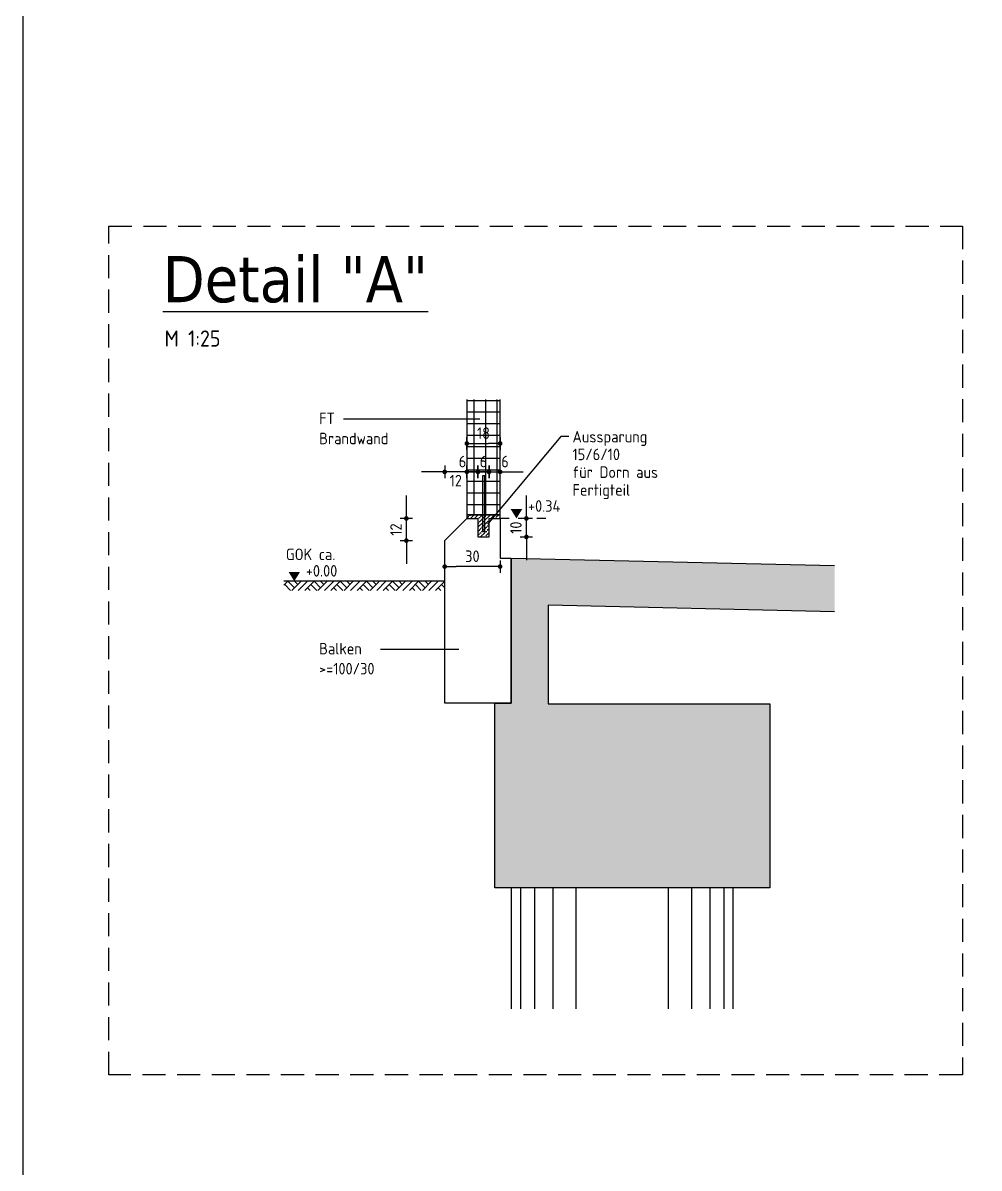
# Model space of a CAD drawing. Extents: x -17 to 300, y 24 to 138.
# Drawn here: x 231.63 to 241.98, y 116.65 to 129.05 of the extents above; entities that cross this region are included whole.
import ezdxf

# ---------------------------------------------------------------- set-up
doc = ezdxf.new("R2010")
doc.units = 0
doc.header["$LTSCALE"] = 0.5
doc.header["$MEASUREMENT"] = 0
doc.header["$PDMODE"] = 2
for name, pattern in [('AUSGEZOGEN', [1000.01, 1000, 0.01]), ('DOT', [0.175, 0.05, -0.125]), ('STRICHLINIE', [0.75, 0.5, -0.25])]:
    doc.linetypes.add(name, pattern=pattern)
doc.layers.get('Defpoints').update_dxf_attribs({"linetype": 'CONTINUOUS'})
doc.layers.add('ANSICHTSFENSTER', color=7, linetype='CONTINUOUS', plot=False)
for name, color, linetype in [('BET-SCHN', 6, 'CONTINUOUS'), ('BETON', 7, 'CONTINUOUS'), ('DETAIL', 7, 'CONTINUOUS'), ('koten', 7, 'CONTINUOUS'), ('Magerbeton', 9, 'CONTINUOUS'), ('MASSE', 7, 'CONTINUOUS'), ('SCHRAFF', 7, 'CONTINUOUS'), ('TEXT', 7, 'CONTINUOUS')]:
    doc.layers.add(name, color=color, linetype=linetype)
doc.styles.add('HELV', font='tahoma.ttf')
doc.styles.add('TXT', font='isocp.shx')
doc.dimstyles.new('DOT_I', dxfattribs={"dimscale": 0.5, "dimtxt": 0.25, "dimasz": 0.25, "dimexe": 0.1, "dimexo": 0.3, "dimgap": 0.1, "dimtad": 1, "dimdec": 3, "dimzin": 3, "dimtxsty": 'TXT', "dimblk": 'DOT', "dimblk1": 'DOT', "dimblk2": 'DOT', "dimsah": 1, "dimcen": 0.1, "dimse1": 1, "dimse2": 1, "dimazin": 0, "dimtfac": 1, "dimtdec": 4, "dimtix": 1, "dimtmove": 2, "dimatfit": 3, "dimldrblk": 'DOT', "dimfxl": 0, "dimtvp": 1, "dimtolj": 1, "dimtzin": 0, "dimarcsym": 0})

# ---------------------------------------------------------------- blocks, each defined once
blk = doc.blocks.new('DOT')
at = {"layer": 'MASSE', "color": 7, "linetype": 'Continuous'}
for p, q in [((0, 0), (-1, 0)), ((0, 0.54), (0, -0.54))]:
    blk.add_line(p, q, dxfattribs=at)
at = {"layer": 'MASSE', "color": 7, "linetype": 'Continuous', "const_width": 0.2}
blk.add_lwpolyline([(-0.1, 0, 1), (0.1, 0, 1)], format="xyb", close=True, dxfattribs=at)
blk = doc.blocks.new('*D202')
at = {"layer": 'Defpoints', "color": 0, "linetype": 'AUSGEZOGEN', "transparency": 16777216}
for p in [(235.777, 123.681), (235.777, 123.681), (235.777, 123.441)]:
    blk.add_point(p, dxfattribs=at)
at = {"layer": 'MASSE', "color": 0, "linetype": 'AUSGEZOGEN', "lineweight": -2, "transparency": 16777216}
for p, q in [((235.777, 123.806), (235.777, 123.931)), ((235.777, 123.441), (235.777, 123.681)), ((235.777, 123.316), (235.777, 123.191))]:
    blk.add_line(p, q, dxfattribs=at)
at = {"layer": 'MASSE', "color": 0, "linetype": 'AUSGEZOGEN', "lineweight": -2, "transparency": 16777216, "xscale": 0.125, "yscale": 0.125, "zscale": 0.125}
for p, rotation in [((235.777, 123.681), 270), ((235.777, 123.441), 90)]:
    blk.add_blockref('DOT', p, dxfattribs=dict(at, rotation=rotation))
at = {"layer": 'MASSE', "color": 0, "linetype": 'AUSGEZOGEN', "transparency": 16777216, "insert": (235.665, 123.561), "char_height": 0.125, "attachment_point": 5, "rotation": 90, "style": 'TXT'}
blk.add_mtext('\\A1;12', dxfattribs=at)
blk = doc.blocks.new('*D203')
at = {"layer": 'Defpoints', "color": 0, "linetype": 'AUSGEZOGEN', "transparency": 16777216}
for p in [(236.192, 124.185), (236.192, 124.185), (236.432, 124.185)]:
    blk.add_point(p, dxfattribs=at)
at = {"layer": 'MASSE', "color": 0, "linetype": 'AUSGEZOGEN', "lineweight": -2, "transparency": 16777216}
for p, q in [((236.067, 124.185), (235.942, 124.185)), ((236.432, 124.185), (236.192, 124.185)), ((236.557, 124.185), (236.682, 124.185))]:
    blk.add_line(p, q, dxfattribs=at)
at = {"layer": 'MASSE', "color": 0, "linetype": 'AUSGEZOGEN', "lineweight": -2, "transparency": 16777216, "xscale": 0.125, "yscale": 0.125, "zscale": 0.125}
blk.add_blockref('DOT', (236.192, 124.185), dxfattribs=at)
at = {"layer": 'MASSE', "color": 0, "linetype": 'AUSGEZOGEN', "lineweight": -2, "transparency": 16777216, "xscale": 0.125, "yscale": 0.125, "zscale": 0.125, "rotation": 180}
blk.add_blockref('DOT', (236.432, 124.185), dxfattribs=at)
at = {"layer": 'MASSE', "color": 0, "linetype": 'AUSGEZOGEN', "transparency": 16777216, "insert": (236.312, 124.09), "char_height": 0.125, "attachment_point": 5, "style": 'TXT'}
blk.add_mtext('\\A1;12', dxfattribs=at)
blk = doc.blocks.new('*D204')
at = {"layer": 'Defpoints', "color": 0, "linetype": 'AUSGEZOGEN', "transparency": 16777216}
for p in [(236.432, 124.492), (236.792, 124.492), (236.792, 124.492)]:
    blk.add_point(p, dxfattribs=at)
at = {"layer": 'MASSE', "color": 0, "linetype": 'AUSGEZOGEN', "lineweight": -2, "transparency": 16777216}
blk.add_line((236.557, 124.492), (236.667, 124.492), dxfattribs=at)
at = {"layer": 'MASSE', "color": 0, "linetype": 'AUSGEZOGEN', "lineweight": -2, "transparency": 16777216, "xscale": 0.125, "yscale": 0.125, "zscale": 0.125, "rotation": 180}
blk.add_blockref('DOT', (236.432, 124.492), dxfattribs=at)
at = {"layer": 'MASSE', "color": 0, "linetype": 'AUSGEZOGEN', "lineweight": -2, "transparency": 16777216, "xscale": 0.125, "yscale": 0.125, "zscale": 0.125}
blk.add_blockref('DOT', (236.792, 124.492), dxfattribs=at)
at = {"layer": 'MASSE', "color": 0, "linetype": 'AUSGEZOGEN', "transparency": 16777216, "insert": (236.612, 124.604), "char_height": 0.125, "attachment_point": 5, "style": 'TXT'}
blk.add_mtext('\\A1;18', dxfattribs=at)
blk = doc.blocks.new('okrd_o')
at = {"layer": 'koten', "color": 7, "linetype": 'Continuous'}
blk.add_solid([(-0.125, 0.202), (0.125, 0.202), (0, 0)], dxfattribs=at)
at = {"layer": 'koten', "style": 'TXT'}
blk.add_attdef('OKRD', (0.25, 0.1), '', height=0.25, dxfattribs=at)
blk = doc.blocks.new('*D205')
at = {"layer": 'Defpoints', "color": 0, "linetype": 'AUSGEZOGEN', "transparency": 16777216}
for p in [(236.432, 124.185), (236.432, 124.185), (236.552, 124.185)]:
    blk.add_point(p, dxfattribs=at)
at = {"layer": 'MASSE', "color": 0, "linetype": 'AUSGEZOGEN', "lineweight": -2, "transparency": 16777216}
for p, q in [((236.307, 124.185), (236.182, 124.185)), ((236.552, 124.185), (236.432, 124.185)), ((236.677, 124.185), (236.802, 124.185))]:
    blk.add_line(p, q, dxfattribs=at)
at = {"layer": 'MASSE', "color": 0, "linetype": 'AUSGEZOGEN', "lineweight": -2, "transparency": 16777216, "xscale": 0.125, "yscale": 0.125, "zscale": 0.125}
blk.add_blockref('DOT', (236.432, 124.185), dxfattribs=at)
at = {"layer": 'MASSE', "color": 0, "linetype": 'AUSGEZOGEN', "lineweight": -2, "transparency": 16777216, "xscale": 0.125, "yscale": 0.125, "zscale": 0.125, "rotation": 180}
blk.add_blockref('DOT', (236.552, 124.185), dxfattribs=at)
at = {"layer": 'MASSE', "color": 0, "linetype": 'AUSGEZOGEN', "transparency": 16777216, "insert": (236.385, 124.297), "char_height": 0.125, "attachment_point": 5, "style": 'TXT'}
blk.add_mtext('\\A1;6', dxfattribs=at)
blk = doc.blocks.new('*D206')
at = {"layer": 'Defpoints', "color": 0, "linetype": 'AUSGEZOGEN', "transparency": 16777216}
for p in [(236.552, 124.185), (236.672, 124.185), (236.672, 124.185)]:
    blk.add_point(p, dxfattribs=at)
at = {"layer": 'MASSE', "color": 0, "linetype": 'AUSGEZOGEN', "lineweight": -2, "transparency": 16777216}
for p, q in [((236.427, 124.185), (236.302, 124.185)), ((236.552, 124.185), (236.672, 124.185)), ((236.797, 124.185), (236.922, 124.185))]:
    blk.add_line(p, q, dxfattribs=at)
at = {"layer": 'MASSE', "color": 0, "linetype": 'AUSGEZOGEN', "lineweight": -2, "transparency": 16777216, "xscale": 0.125, "yscale": 0.125, "zscale": 0.125}
blk.add_blockref('DOT', (236.552, 124.185), dxfattribs=at)
at = {"layer": 'MASSE', "color": 0, "linetype": 'AUSGEZOGEN', "lineweight": -2, "transparency": 16777216, "xscale": 0.125, "yscale": 0.125, "zscale": 0.125, "rotation": 180}
blk.add_blockref('DOT', (236.672, 124.185), dxfattribs=at)
at = {"layer": 'MASSE', "color": 0, "linetype": 'AUSGEZOGEN', "transparency": 16777216, "insert": (236.612, 124.297), "char_height": 0.125, "attachment_point": 5, "style": 'TXT'}
blk.add_mtext('\\A1;6', dxfattribs=at)
blk = doc.blocks.new('*D207')
at = {"layer": 'Defpoints', "color": 0, "linetype": 'AUSGEZOGEN', "transparency": 16777216}
for p in [(236.672, 124.185), (236.792, 124.185), (236.792, 124.185)]:
    blk.add_point(p, dxfattribs=at)
at = {"layer": 'MASSE', "color": 0, "linetype": 'AUSGEZOGEN', "lineweight": -2, "transparency": 16777216}
for p, q in [((236.547, 124.185), (236.422, 124.185)), ((236.672, 124.185), (236.792, 124.185)), ((236.917, 124.185), (237.042, 124.185))]:
    blk.add_line(p, q, dxfattribs=at)
at = {"layer": 'MASSE', "color": 0, "linetype": 'AUSGEZOGEN', "lineweight": -2, "transparency": 16777216, "xscale": 0.125, "yscale": 0.125, "zscale": 0.125}
blk.add_blockref('DOT', (236.672, 124.185), dxfattribs=at)
at = {"layer": 'MASSE', "color": 0, "linetype": 'AUSGEZOGEN', "lineweight": -2, "transparency": 16777216, "xscale": 0.125, "yscale": 0.125, "zscale": 0.125, "rotation": 180}
blk.add_blockref('DOT', (236.792, 124.185), dxfattribs=at)
at = {"layer": 'MASSE', "color": 0, "linetype": 'AUSGEZOGEN', "transparency": 16777216, "insert": (236.845, 124.297), "char_height": 0.125, "attachment_point": 5, "style": 'TXT'}
blk.add_mtext('\\A1;6', dxfattribs=at)
blk = doc.blocks.new('*D208')
at = {"layer": 'Defpoints', "color": 0, "linetype": 'AUSGEZOGEN', "transparency": 16777216}
for p in [(237.076, 123.681), (237.076, 123.681), (237.076, 123.481)]:
    blk.add_point(p, dxfattribs=at)
at = {"layer": 'MASSE', "color": 0, "linetype": 'AUSGEZOGEN', "lineweight": -2, "transparency": 16777216}
for p, q in [((237.076, 123.806), (237.076, 123.931)), ((237.076, 123.481), (237.076, 123.681)), ((237.076, 123.356), (237.076, 123.231))]:
    blk.add_line(p, q, dxfattribs=at)
at = {"layer": 'MASSE', "color": 0, "linetype": 'AUSGEZOGEN', "lineweight": -2, "transparency": 16777216, "xscale": 0.125, "yscale": 0.125, "zscale": 0.125}
for p, rotation in [((237.076, 123.681), 270), ((237.076, 123.481), 90)]:
    blk.add_blockref('DOT', p, dxfattribs=dict(at, rotation=rotation))
at = {"layer": 'MASSE', "color": 0, "linetype": 'AUSGEZOGEN', "transparency": 16777216, "insert": (236.963, 123.581), "char_height": 0.125, "attachment_point": 5, "rotation": 90, "style": 'TXT'}
blk.add_mtext('\\A1;10', dxfattribs=at)
blk = doc.blocks.new('*D209')
at = {"layer": 'Defpoints', "color": 0, "linetype": 'AUSGEZOGEN', "transparency": 16777216}
for p in [(236.192, 123.16), (236.192, 123.16), (236.792, 123.16)]:
    blk.add_point(p, dxfattribs=at)
at = {"layer": 'MASSE', "color": 0, "linetype": 'AUSGEZOGEN', "lineweight": -2, "transparency": 16777216}
blk.add_line((236.667, 123.16), (236.317, 123.16), dxfattribs=at)
at = {"layer": 'MASSE', "color": 0, "linetype": 'AUSGEZOGEN', "lineweight": -2, "transparency": 16777216, "xscale": 0.125, "yscale": 0.125, "zscale": 0.125, "rotation": 180}
blk.add_blockref('DOT', (236.192, 123.16), dxfattribs=at)
at = {"layer": 'MASSE', "color": 0, "linetype": 'AUSGEZOGEN', "lineweight": -2, "transparency": 16777216, "xscale": 0.125, "yscale": 0.125, "zscale": 0.125}
blk.add_blockref('DOT', (236.792, 123.16), dxfattribs=at)
at = {"layer": 'MASSE', "color": 0, "linetype": 'AUSGEZOGEN', "transparency": 16777216, "insert": (236.492, 123.272), "char_height": 0.125, "attachment_point": 5, "style": 'TXT'}
blk.add_mtext('\\A1;30', dxfattribs=at)

msp = doc.modelspace()

# ---------------------------------------------------------------- hatches: boundary and pattern name
at = {"layer": 'MASSE', "linetype": 'AUSGEZOGEN'}
h = msp.add_hatch(dxfattribs=at)
h.set_pattern_fill('ANSI37', color=8, angle=45, style=0, double=1)
h.set_pattern_definition([(90, (-264.61384, 30.45839), (-0.125, 0), []), (180, (-264.61384, 30.45839), (-1e-17, -0.125), [])])
h.paths.add_polyline_path([(236.7925, 124.9697), (236.4325, 124.9697), (236.4325, 123.7215), (236.7925, 123.7215)])
msp.add_hatch(color=9, dxfattribs=at).paths.add_polyline_path([(236.6, 123.5415), (236.625, 123.5415), (236.625, 124.1415), (236.6, 124.1415)])
at = {"layer": 'MASSE', "linetype": 'AUSGEZOGEN', "transparency": 33554687}
msp.add_hatch(color=11, dxfattribs=at).paths.add_polyline_path([(240.4125, 122.671), (237.3118, 122.7423), (237.3125, 121.6735), (239.7125, 121.6735), (239.7125, 119.6815), (236.735, 119.6815), (236.735, 121.6818), (236.9125, 121.6818), (236.9125, 123.2515), (240.4125, 123.171)])
at = {"layer": 'TEXT', "linetype": 'AUSGEZOGEN'}
h = msp.add_hatch(dxfattribs=at)
h.set_pattern_fill('ANSI36', color=9, scale=0.25, style=0, double=1)
h.set_pattern_definition([(45, (-8.056578, 89.60584), (0.016572815, 0.060766989), [0.078125, -0.015625, 0, -0.015625])])
h.paths.add_polyline_path([(236.4325, 123.6815), (236.5525, 123.6815), (236.5525, 123.4815), (236.6725, 123.4815), (236.6725, 123.6815), (236.7925, 123.6815), (236.7925, 123.7215), (236.4325, 123.7215)])

# ---------------------------------------------------------------- linework, layer by layer
at = {"layer": 'ANSICHTSFENSTER', "color": 2, "linetype": 'AUSGEZOGEN'}
msp.add_lwpolyline([(231.6266, 96.5937), (300.2766, 96.5937), (300.2766, 138.1437), (231.6266, 138.1437)], close=True, dxfattribs=at)
at = {"layer": 'BET-SCHN', "color": 8}
msp.add_lwpolyline([(240.4125, 122.671), (237.3125, 122.7423), (237.3125, 121.6735), (239.7125, 121.6735), (239.7125, 119.6815), (236.735, 119.6815), (236.735, 121.6818), (236.9125, 121.6818), (236.9125, 123.2515), (240.4125, 123.171)], dxfattribs=at)
at = {"layer": 'BETON', "color": 9, "linetype": 'AUSGEZOGEN'}
for p, q in [((236.9125, 119.6815), (236.9125, 118.3732)), ((237.0125, 119.6815), (237.0125, 118.3732)), ((237.1625, 119.6815), (237.1625, 118.3732)), ((237.3625, 119.6815), (237.3625, 118.3732)), ((237.6125, 119.6815), (237.6125, 118.3732)), ((238.6125, 119.6815), (238.6125, 118.3732)), ((238.8625, 119.6815), (238.8625, 118.3732)), ((239.0625, 119.6815), (239.0625, 118.3732)), ((239.2125, 119.6815), (239.2125, 118.3732)), ((239.3125, 119.6815), (239.3125, 118.3732))]:
    msp.add_line(p, q, dxfattribs=at)
at = {"layer": 'BETON', "color": 6, "linetype": 'AUSGEZOGEN'}
msp.add_lwpolyline([(236.7925, 123.2515), (236.9118, 123.2515), (236.9125, 121.6818), (236.1925, 121.6815), (236.1925, 123.4415), (236.4325, 123.6815), (236.5525, 123.6815), (236.5525, 123.4815), (236.6725, 123.4815), (236.6725, 123.6815), (236.7925, 123.6815)], close=True, dxfattribs=at)
at = {"layer": 'DETAIL', "color": 102, "linetype": 'STRICHLINIE'}
msp.add_lwpolyline([(232.5562, 117.6577), (232.5562, 126.8468), (241.7951, 126.8468), (241.7951, 117.6577)], close=True, dxfattribs=at)
at = {"layer": 'Magerbeton', "linetype": 'AUSGEZOGEN'}
msp.add_lwpolyline([(236.4325, 123.6815), (236.5525, 123.6815), (236.5525, 123.4815), (236.6725, 123.4815), (236.6725, 123.6815), (236.7925, 123.6815), (236.7925, 123.7215), (236.4325, 123.7215)], close=True, dxfattribs=at)
at = {"layer": 'MASSE', "color": 9, "linetype": 'DOT'}
msp.add_line((237.2881, 123.6815), (236.7925, 123.6815), dxfattribs=at)
at = {"layer": 'MASSE', "color": 7, "linetype": 'AUSGEZOGEN'}
msp.add_lwpolyline([(236.4325, 124.9697), (236.4325, 123.7215), (236.7925, 123.7215), (236.7925, 124.9697)], dxfattribs=at)
msp.add_lwpolyline([(236.6, 123.5415), (236.625, 123.5415), (236.625, 124.1415), (236.6, 124.1415)], close=True, dxfattribs=at)
at = {"layer": 'SCHRAFF', "color": 9, "linetype": 'AUSGEZOGEN'}
for p, q in [((234.4954, 123.0015), (234.4512, 122.9573)), ((234.4954, 123.0015), (234.5661, 122.9308)), ((234.6368, 123.0015), (234.5368, 122.9015)), ((234.5661, 123.0015), (234.6015, 122.9661)), ((234.7075, 123.0015), (234.6075, 122.9015)), ((234.7782, 123.0015), (234.6782, 122.9015)), ((234.7782, 123.0015), (234.849, 122.9308)), ((234.9197, 123.0015), (234.8197, 122.9015)), ((234.849, 123.0015), (234.8843, 122.9661)), ((234.9904, 123.0015), (234.8904, 122.9015)), ((235.0611, 123.0015), (234.9611, 122.9015)), ((235.0611, 123.0015), (235.1318, 122.9308)), ((235.2025, 123.0015), (235.1025, 122.9015)), ((235.1318, 123.0015), (235.1671, 122.9661)), ((235.2732, 123.0015), (235.1732, 122.9015)), ((235.3439, 123.0015), (235.2439, 122.9015)), ((235.3439, 123.0015), (235.4146, 122.9308)), ((235.4853, 123.0015), (235.3853, 122.9015)), ((235.4146, 123.0015), (235.45, 122.9661)), ((235.5561, 123.0015), (235.4561, 122.9015)), ((235.6268, 123.0015), (235.5268, 122.9015)), ((235.6268, 123.0015), (235.6975, 122.9308)), ((235.7682, 123.0015), (235.6682, 122.9015)), ((235.6975, 123.0015), (235.7328, 122.9661)), ((235.8389, 123.0015), (235.7389, 122.9015)), ((235.9096, 123.0015), (235.8096, 122.9015)), ((235.9096, 123.0015), (235.9803, 122.9308)), ((236.051, 123.0015), (235.951, 122.9015)), ((235.9803, 123.0015), (236.0157, 122.9661)), ((236.1217, 123.0015), (236.0217, 122.9015)), ((236.1925, 123.0015), (236.0925, 122.9015)), ((234.46, 122.9661), (234.5247, 122.9015)), ((234.7075, 122.9308), (234.7368, 122.9015)), ((234.7429, 122.9661), (234.8075, 122.9015)), ((234.9904, 122.9308), (235.0197, 122.9015)), ((235.0257, 122.9661), (235.0904, 122.9015)), ((235.2732, 122.9308), (235.3025, 122.9015)), ((235.3086, 122.9661), (235.3732, 122.9015)), ((235.5561, 122.9308), (235.5853, 122.9015)), ((235.5914, 122.9661), (235.6561, 122.9015)), ((235.8389, 122.9308), (235.8682, 122.9015)), ((235.8743, 122.9661), (235.9389, 122.9015)), ((236.1217, 122.9308), (236.151, 122.9015)), ((236.1571, 122.9661), (236.1925, 122.9308))]:
    msp.add_line(p, q, dxfattribs=at)
at = {"layer": 'TEXT', "color": 7, "linetype": 'AUSGEZOGEN'}
msp.add_line((236.1925, 123.0015), (234.4512, 123.0015), dxfattribs=at)
for points in [[(235.0981, 124.7595), (236.5721, 124.7595)], [(237.5359, 124.5666), (237.4485, 124.5666), (236.6563, 123.6179)], [(235.496, 122.2676), (236.3467, 122.2676)]]:
    msp.add_lwpolyline(points, dxfattribs=at)

# ---------------------------------------------------------------- block references
at = {"layer": 'koten', "color": 7, "linetype": 'AUSGEZOGEN'}
ref = msp.add_blockref('okrd_o', (236.9688, 123.6815), dxfattribs=dict(at, xscale=0.5, yscale=0.5, zscale=0.5))
ref.add_attrib('OKRD', '+0.34', (237.0938, 123.7532), dxfattribs={"height": 0.125, "style": 'TXT'})
at = {"layer": 'koten', "color": 7, "linetype": 'AUSGEZOGEN', "xscale": 0.5, "yscale": 0.5, "zscale": 0.5}
msp.add_blockref('okrd_o', (234.5642, 123.0015), dxfattribs=at).add_auto_attribs({'OKRD': '+0.00'})

# ---------------------------------------------------------------- texts
at = {"layer": 'koten', "color": 7, "linetype": 'AUSGEZOGEN', "style": 'TXT'}
msp.add_text('GOK ca.', height=0.125, dxfattribs=at).set_placement((234.4732, 123.2298))
at = {"layer": 'TEXT', "color": 6, "linetype": 'AUSGEZOGEN', "style": 'HELV'}
msp.add_text('%%UDetail "A"', height=0.5, dxfattribs=at).set_placement((233.1408, 126.0216))
at = {"layer": 'TEXT', "color": 1, "linetype": 'AUSGEZOGEN', "style": 'TXT'}
msp.add_text('M 1:25', height=0.175, dxfattribs=at).set_placement((233.1603, 125.5413))
at = {"layer": 'TEXT', "color": 7, "linetype": 'AUSGEZOGEN', "style": 'TXT'}
for s, p in [('FT', (234.8329, 124.7011)), ('Brandwand', (234.8329, 124.4842)), ('Aussparung', (237.5754, 124.504)), ('15/6/10', (237.5754, 124.3119)), ('für Dorn aus', (237.5754, 124.1197)), ('Fertigteil', (237.5754, 123.9276)), ('Balken', (234.8329, 122.2092)), ('>=100/30', (234.8329, 121.9923))]:
    msp.add_text(s, height=0.125, dxfattribs=at).set_placement(p)

# ---------------------------------------------------------------- dimensions: what is measured, and where the dimension line sits
at = {"layer": 'MASSE', "color": 7, "linetype": 'AUSGEZOGEN'}
for base, p1, p2, picture, middle in [((236.7925, 124.4918), (236.4325, 124.4918), (236.7925, 124.4918), '*D204', (236.6125, 124.6043)), ((236.6725, 124.1846), (236.5525, 124.1846), (236.6725, 124.1846), '*D206', (236.6125, 124.2971)), ((236.1925, 123.1596), (236.7925, 123.1596), (236.1925, 123.1596), '*D209', (236.4925, 123.2721))]:
    dim = msp.add_linear_dim(base=base, p1=p1, p2=p2, dimstyle='DOT_I', override={"dimdec": 0, "dimlfac": 50}, dxfattribs=at)
    dim.commit()
    dim.dimension.update_dxf_attribs({"geometry": picture, "text_midpoint": middle})
for base, p1, p2, picture, middle in [((236.4325, 124.1846), (236.5525, 124.1846), (236.4325, 124.1846), '*D205', (236.3854, 124.2971)), ((236.7925, 124.1846), (236.6725, 124.1846), (236.7925, 124.1846), '*D207', (236.8446, 124.2971)), ((236.1925, 124.1846), (236.4325, 124.1846), (236.1925, 124.1846), '*D203', (236.3125, 124.0903))]:
    dim = msp.add_linear_dim(base=base, p1=p1, p2=p2, dimstyle='DOT_I', override={"dimdec": 0, "dimlfac": 50}, dxfattribs=at)
    dim.commit()
    dim.dimension.update_dxf_attribs({"geometry": picture, "text_midpoint": middle, "dimtype": 160})
for base, p1, p2, picture, middle in [((235.7772, 123.6815), (235.7772, 123.4415), (235.7772, 123.6815), '*D202', (235.6647, 123.5615)), ((237.0757, 123.6815), (237.0757, 123.4815), (237.0757, 123.6815), '*D208', (236.9632, 123.5815))]:
    dim = msp.add_linear_dim(base=base, p1=p1, p2=p2, angle=90, dimstyle='DOT_I', override={"dimdec": 0, "dimlfac": 50}, dxfattribs=at)
    dim.commit()
    dim.dimension.update_dxf_attribs({"geometry": picture, "text_midpoint": middle})

doc.saveas('drawing.dxf')
